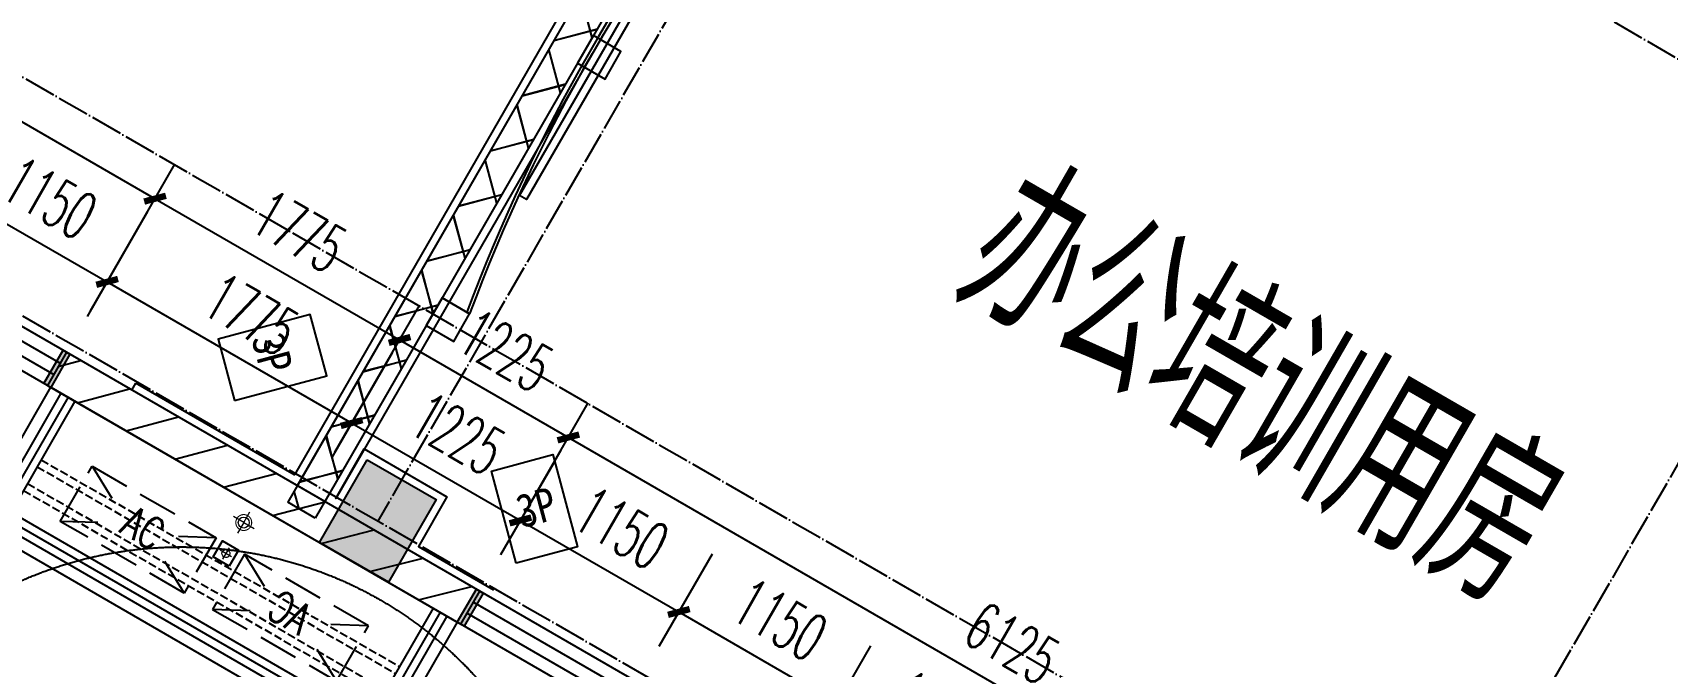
# Model space of a CAD drawing. Header units: millimetres. Extents: x 216654360 to 218309126, y 218099985 to 219647706.
# Drawn here: x 217963966 to 217974242, y 218920971 to 218924951 of the extents above; entities that cross this region are included whole.
import ezdxf
from ezdxf.xclip import XClip

# ---------------------------------------------------------------- set-up
doc = ezdxf.new("R2010")
doc.units = ezdxf.units.MM
doc.header["$LTSCALE"] = 1000
doc.header["$XCLIPFRAME"] = 0
doc.linetypes.add('DASH', pattern=[0.35, 0.25, -0.1])
doc.linetypes.add('DOTE', pattern=[2.4200000000000004, 2, -0.2, 0.02, -0.2])
for name, color, linetype in [('A-ANNO-DIMS', 3, 'Continuous'), ('A-ANNO-DOTE', 1, 'DOTE'), ('A-ANNO-TXT', 7, 'Continuous'), ('A-COLU', 2, 'Continuous'), ('A-FLOR', 91, 'Continuous'), ('A-FLOR-SPCL', 245, 'Continuous'), ('A-FURN', 45, 'Continuous'), ('A-WALL', 2, 'Continuous'), ('A-WALL-PATT', 252, 'Continuous'), ('A-WIND', 161, 'Continuous'), ('F-辅助线', 192, 'Continuous'), ('KTIAO', 21, 'Continuous'), ('PUB_HATCH', 8, 'Continuous'), ('WINDOW', 4, 'Continuous'), ('现状植物', 3, 'Continuous'), ('看线', 142, 'Continuous'), ('空调', 30, 'Continuous')]:
    doc.layers.add(name, color=color, linetype=linetype)
doc.layers.add('p-排水管', color=20, linetype='Continuous', lineweight=5)
doc.styles.add('_TCH_DIM_T3', font='SIMPLEX.shx', dxfattribs={"width": 0.5647058823529413, "bigfont": 'GBCBIG.shx'})
doc.styles.add('A_DIM', font='SIMPLEX', dxfattribs={"width": 0.7, "bigfont": 'HZ'})
doc.styles.add('A_TIT', font='STFANGSO.TTF', dxfattribs={"width": 0.85})
doc.styles.add('HZTXT', font='TXT', dxfattribs={"bigfont": 'HZTXT'})
doc.dimstyles.new('_TCH_ARCH&&100', dxfattribs={"dimtxt": 297.5, "dimasz": 100, "dimexe": 250, "dimexo": 300, "dimgap": 126.25, "dimtad": 1, "dimdec": 0, "dimzin": 0, "dimdsep": 46, "dimtxsty": '_TCH_DIM_T3', "dimblk": 'ARCHTICK', "dimcen": 0.09, "dimclrt": 7, "dimazin": 2, "dimtfac": 1, "dimtdec": 0, "dimtix": 1, "dimtmove": 2, "dimatfit": 3, "dimfxl": 100, "dimtolj": 1, "dimtzin": 0, "dimarcsym": 0})
pattern_1 = [(45, (200, 0), (-200.0002033111466, 200.0002033111467), []), (135, (200, 0), (-200.0002033111467, -200.0002033111466), [])]

# ---------------------------------------------------------------- blocks, each defined once
blk = doc.blocks.new('123sfg')
at = {"color": 3, "linetype": 'Continuous'}
blk.add_circle((-457.9441082782387, -1167.44880581572), 2.499999999999998, dxfattribs=at)
blk = doc.blocks.new('A$C5EDE6A0B')
at = {"layer": 'A-FURN', "color": 251}
for points in [[(0, -400.0000000036089), (0, 0), (400, 0), (399.9999999990687, -400.0000000037398)], [(399.9999999990687, -400.0000000038563), (399.9999999990687, -2.328306436538696e-10), (799.9999999990687, -2.473825588822365e-10), (799.9999999990687, -400.0000000039727)], [(799.9999999990687, -400.0000000039727), (799.9999999990396, -4.656612873077393e-10), (1199.99999999904, -4.802132025361061e-10), (1199.999999999069, -400.0000000042055)], [(1199.999999999069, -400.0000000043219), (1199.999999999069, -6.984919309616089e-10), (1599.999999999069, -7.130438461899757e-10), (1599.99999999904, -400.0000000044092)], [(1599.99999999904, -400.0000000045402), (1599.99999999904, -9.313225746154785e-10), (1999.99999999904, -9.458744898438454e-10), (1999.999999999069, -400.0000000046712)], [(1999.999999999069, -400.0000000046712), (1999.99999999904, -1.178705133497715e-09), (2399.999999999069, -1.178705133497715e-09), (2399.999999998137, -400.000000004904)], [(2399.999999998108, -400.0000000050059), (2399.999999998108, -1.396983861923218e-09), (2799.999999998137, -1.411535777151585e-09), (2799.999999998137, -400.0000000051223)], [(2799.999999998137, -400.0000000052532), (2799.999999998137, -1.644366420805454e-09), (3199.999999998137, -1.658918336033821e-09), (3199.999999998137, -400.0000000053551)], [(3199.999999998137, -400.0000000053551), (3199.999999998108, -1.862645149230957e-09), (3599.999999998137, -1.877197064459324e-09), (3599.999999997206, -400.0000000056025)], [(3599.999999997206, -400.0000000057189), (3599.999999997206, -2.110027708113194e-09), (3999.999999997206, -2.110027708113194e-09), (3999.999999997206, -400.0000000058353)], [(3999.999999997206, -400.0000000058353), (3999.999999997177, -2.342858351767063e-09), (4399.999999997206, -2.342858351767063e-09), (4399.999999997206, -400.0000000060681)], [(4399.999999997206, -400.0000000061846), (4399.999999997206, -2.561137080192566e-09), (4799.999999997206, -2.575688995420933e-09), (4799.999999997206, -400.0000000062864)]]:
    blk.add_lwpolyline(points, close=True, dxfattribs=at)
blk = doc.blocks.new("67agjj'")
at = {"layer": 'PUB_HATCH'}
h = blk.add_hatch(dxfattribs=at)
h.set_pattern_fill('多孔材料', color=256, scale=100, style=0)
h.set_pattern_definition(pattern_1)
h.paths.add_polyline_path([(4937796.550121611, -191755.9127561602), (4937596.550337388, -191555.9127561479), (4937596.542612329, -198716.0312870708), (4937796.542612329, -198716.0315028511)])
at = {"layer": 'A-FURN', "color": 251}
blk.add_line((4937795.942921146, -197120.0489974519), (4937995.942917927, -197120.0885127245), dxfattribs=at)
for points in [[(4937895.903405503, -194320.0489934004), (4937945.903405503, -194320.0489934004), (4937945.903405503, -196320.0489934004), (4937895.903405503, -196320.0489934004)], [(4937796.318770506, -195217.7543741374), (4937796.279255205, -195417.7543700847), (4937996.279251332, -195417.7938853875), (4937996.318766632, -195217.7938894103)], [(4937795.942921146, -197120.0489974519), (4937795.903405844, -197320.0489933998), (4937995.90340197, -197320.0885087015), (4937995.942917272, -197120.0885127247)], [(4939032.66901071, -198330.9245249786), (4938608.404941998, -197906.6604562671), (4938891.247654472, -197623.817743793), (4939315.511723184, -198048.0818125046)]]:
    blk.add_lwpolyline(points, close=True, dxfattribs=at)
for radius, start, end in [(10897.37174121828, 170.4811375720541, 189.4962217498478), (10877.37174121828, 170.463492984633, 189.5138664502206)]:
    blk.add_arc((4948723.703251525, -195322.2080362383), radius, start, end, dxfattribs=at)
at = {"layer": 'A-WALL'}
for p, q in [((4937596.550337388, -191555.9127561479), (4937596.542612329, -198716.0312870708)), ((4937796.550121611, -191755.9127561602), (4937796.542612329, -198716.0315028511)), ((4937796.542612329, -198716.0315028511), (4937596.542612329, -198716.0312870708))]:
    blk.add_line(p, q, dxfattribs=at)
at = {"layer": 'A-WALL', "color": 6}
blk.add_lwpolyline([(4938546.534865214, -191585.9127586209), (4938546.534865214, -192335.9128103111), (4937846.549495839, -192335.9121090239), (4937846.542795743, -198546.0313949566), (4937846.550412892, -198546.0313949566), (4937846.550412892, -198185.9127563676), (4938446.550412892, -198185.9127563676), (4938446.550412892, -198546.0214243335), (4938991.540443263, -198545.912757365)], dxfattribs=at)
at = {"linetype": 'Continuous', "rotation": 180}
blk.add_blockref('A$C5EDE6A0B', (4944596.969240216, -191535.5933836284), dxfattribs=at)
at = {"layer": 'A-ANNO-TXT', "linetype": 'Continuous', "style": 'A_DIM', "width": 0.7}
blk.add_text('办公培训用房', height=1000, dxfattribs=at).set_placement((4940541.754615878, -195525.3609733148))
at = {"layer": 'A-ANNO-TXT', "style": 'A_TIT', "width": 0.85}
blk.add_text('3P', height=209.3023255813954, rotation=45, dxfattribs=at).set_placement((4938954.168598969, -198122.9391004015))
blk = doc.blocks.new('123rty7u778')
at = {"layer": 'PUB_HATCH'}
h = blk.add_hatch(dxfattribs=at)
h.set_pattern_fill('多孔材料', color=256, scale=100, style=0)
h.set_pattern_definition(pattern_1)
h.paths.add_polyline_path([(4947646.550523447, -191555.9127568017), (4947446.550302394, -191755.9127567887), (4947446.542741804, -198596.0312844279), (4947646.542741804, -198596.0315054939)])
at = {"layer": 'A-FURN', "color": 251}
blk.add_lwpolyline([(4946838.335271322, -198330.9245249795), (4947262.599340035, -197906.6604562671), (4946979.75662756, -197623.817743793), (4946555.492558847, -198048.0818125055)], close=True, dxfattribs=at)
at = {"layer": 'A-WALL'}
for p, q in [((4947646.550523447, -191555.9127568017), (4947646.542741804, -198596.0315054939)), ((4947446.550302394, -191755.9127567887), (4947446.542741804, -198596.0312844279)), ((4947646.542741804, -198596.0315054939), (4947446.542741804, -198596.0312844279))]:
    blk.add_line(p, q, dxfattribs=at)
at = {"layer": 'A-WALL', "color": 6}
blk.add_line((4946246.550412927, -198595.9127563576), (4946246.550412927, -198546.0313949608), dxfattribs=at)
blk.add_lwpolyline([(4947371.550358985, -191805.9127569969), (4947396.550251088, -191805.9127839694), (4947396.542795748, -198546.0313949597), (4946246.550412927, -198546.0313949608)], dxfattribs=at)
at = {"layer": 'A-ANNO-TXT', "style": 'A_TIT', "width": 0.85}
blk.add_text('3P', height=209.3023255813954, rotation=315, dxfattribs=at).set_placement((4946734.23619514, -197940.3396124775))
blk = doc.blocks.new('A$Cbd128c3d')
at = {"layer": 'A-COLU'}
h = blk.add_hatch(color=256, dxfattribs=at)
h.dxf.hatch_style = 1
h.paths.add_polyline_path([(3599.999999999942, -240), (4099.999999999942, -240), (4099.999999999942, -840), (3599.999999999942, -840)])
blk.add_lwpolyline([(3599.999999999942, -240), (4099.999999999942, -240), (4099.999999999942, -840), (3599.999999999942, -840)], close=True, dxfattribs=at)
blk = doc.blocks.new('2929sk')
at = {"layer": 'A-ANNO-DOTE', "ltscale": 0.1}
for p, q in [((-16719.25256192591, -79972.76195832115), (-76058.12968132086, -79972.76195832127)), ((-75808.41759934928, -98506.28522877564), (-75808.41759934928, -79972.76195832127)), ((-68908.41759934928, -98506.28522877558), (-68908.41759934928, -79972.7619583212)), ((-16719.25256192591, -81272.76195832115), (-77371.81503087282, -81272.76195832127)), ((-16719.25256192591, -86572.76195832115), (-75808.41759934928, -86572.76195832127))]:
    blk.add_line(p, q, dxfattribs=at)
at = {"rotation": 180}
blk.add_blockref('A$Cbd128c3d', (-65058.41759934928, -80512.7619061697), dxfattribs=at)
blk = doc.blocks.new('$WINLIB2D$00000001')
at = {"color": 0}
for points in [[(-0.4999999999999964, 0.5000000000000142), (-0.4999999999999964, -0.4999999999999858)], [(-0.4999999999999964, 0.5000000000000142), (0.5000000000000036, 0.5000000000000142)], [(0.5000000000000036, -0.4999999999999858), (0.5000000000000036, 0.5000000000000142)], [(0.5000000000000036, 0.1666666666666714), (-0.4999999999999964, 0.1666666666666714)], [(0.5000000000000036, -0.1666666666666572), (-0.4999999999999964, -0.1666666666666572)], [(-0.4999999999999964, -0.4999999999999858), (0.5000000000000036, -0.4999999999999858)]]:
    blk.add_lwpolyline(points, dxfattribs=at)
blk = doc.blocks.new('yrtggerr')
at = {"layer": 'PUB_HATCH'}
h = blk.add_hatch(dxfattribs=at)
h.set_pattern_fill('普通砖', color=256, scale=100, style=0)
h.set_pattern_definition([(45, (0, 179.51135), (-176.776766007315, 176.776766007315), [])])
h.paths.add_polyline_path([(6116520.696247355, 26731.52238957298), (6113520.8351552, 26731.52238957298), (6113520.8351552, 26491.52238957327), (6116520.696247355, 26491.52238957327)])
at = {"layer": 'A-WALL'}
for p, q in [((6116520.696247355, 26731.52238957298), (6113520.8351552, 26731.52238957298)), ((6113520.8351552, 26731.52238957298), (6113520.8351552, 26491.52238957327)), ((6116520.696247355, 26491.52238957327), (6116520.696247355, 26731.52238957298)), ((6113520.8351552, 26491.52238957327), (6116520.696247355, 26491.52238957327))]:
    blk.add_line(p, q, dxfattribs=at)
at = {"layer": 'A-WIND', "xscale": 2300, "yscale": -240, "zscale": 2300, "rotation": 180}
for p in [(6112370.835155213, 26611.52238957305), (6117670.696247355, 26611.52238957305)]:
    blk.add_blockref('$WINLIB2D$00000001', p, dxfattribs=at)
blk = doc.blocks.new('13afrt5y')
h = blk.add_hatch(color=251)
h.dxf.hatch_style = 1
h.paths.add_polyline_path([(6076795.844556821, 26731.64101954136), (6076845.844556821, 26731.64101954136), (6076845.844556821, 26491.64101954136), (6076795.844556821, 26491.64101954136)])
at = {"layer": 'WINDOW'}
blk.add_lwpolyline([(6076795.844556821, 26731.64101954136), (6076845.844556821, 26731.64101954136), (6076845.844556821, 26491.64101954136), (6076795.844556821, 26491.64101954136)], close=True, dxfattribs=at)
blk = doc.blocks.new('424e523234')
at = {"layer": 'KTIAO', "linetype": 'DASH'}
for p, q in [((89815.48802393419, -4159702.882344385), (90024.17250895745, -4159814.180736397)), ((90715.48802393419, -4159702.882344385), (90507.55753390177, -4159813.778605735)), ((90024.17250895745, -4159991.583952372), (89815.48802393419, -4160102.882344385)), ((90507.55753390177, -4159991.986083034), (90715.48802393419, -4160102.882344385))]:
    blk.add_line(p, q, dxfattribs=at)
blk.add_lwpolyline([(89815.48802393419, -4159702.882344385), (90715.48802393419, -4159702.882344385), (90715.48802393419, -4160102.882344385), (89815.48802393419, -4160102.882344385)], close=True, dxfattribs=at)
at = {"layer": '空调', "color": 7, "style": 'HZTXT', "width": 0.75}
blk.add_text('AC', height=198, dxfattribs=at).set_placement((90162.89897440618, -4159976.550303085))
blk = doc.blocks.new('uh24h')
at = {"layer": 'F-辅助线'}
blk.add_lwpolyline([(0, 0), (350, 0), (350, 350), (0, 350)], close=True, dxfattribs=at)
at = {"layer": 'p-排水管'}
for points in [[(50, 175), (300, 175)], [(175, 300), (175, 50)]]:
    blk.add_lwpolyline(points, dxfattribs=at)
blk.add_lwpolyline([(100, 175, 0.9999999999999999), (250, 175, 0.9999999999999999), (100, 175, 1)], format="xyb", dxfattribs=at)
blk = doc.blocks.new('A$C1B26468D')
at = {"layer": 'p-排水管'}
for points in [[(0, 0), (-116.224467145279, 0)], [(0, 0), (0, 112.052467869129)], [(0, 0), (116.224467145279, 0)], [(0, 0), (0, -112.052467869129)]]:
    blk.add_lwpolyline(points, dxfattribs=at)
at = {"layer": 'p-排水管', "color": 1, "ltscale": 0.4, "const_width": 10}
blk.add_lwpolyline([(-75, 0, 2.414213562373095), (0, 75, 0.4142135623730951)], format="xyb", close=True, dxfattribs=at)
at = {"layer": 'p-排水管'}
blk.add_circle((0, 0), 51.71389266569167, dxfattribs=at)
blk = doc.blocks.new('123saa')
at = {"layer": '看线', "ltscale": 0.4, "xscale": 0.6666666666666666, "yscale": 0.6666666666666666, "zscale": 0.6666666666666666}
blk.add_blockref('A$C1B26468D', (6115536.425730522, -199015.8200859936), dxfattribs=at)
blk = doc.blocks.new('gretrnhthreygthrhnfehtryre')
at = {"layer": 'A-FLOR'}
for points in [[(-12155.79082276486, -352003.6080709029), (-12155.79082276579, -352986.775083172), (-15105.82875696477, -352986.1834913929), (-15105.82875696383, -352003.0164791238)], [(-12230.79082276486, -352003.5930306274), (-12230.79082276579, -352911.7600413884), (-15030.82875696477, -352911.1985301604), (-15030.82875696383, -352003.0315193994)]]:
    blk.add_lwpolyline(points, close=True, dxfattribs=at)
at = {"layer": 'A-FLOR', "color": 40, "true_color": 0xf8d731}
for points in [[(-14980.8349312935, -352003.370436087), (-14980.79845587164, -352857.3874127234)], [(-14930.83493133914, -352003.3683005662), (-14930.79845591728, -352857.3852772025)], [(-12330.78162291739, -352003.0182022506), (-12330.78162291739, -352857.8971559919)], [(-12280.78162291739, -352003.0182022506), (-12280.78162291739, -352857.8971559919)], [(-14980.82875696477, -352857.4081651944), (-12280.78162291739, -352857.8971559919)], [(-14930.80059001502, -352807.4186006735), (-12330.78162291739, -352807.8867242128)]]:
    blk.add_lwpolyline(points, dxfattribs=at)
at = {"layer": 'A-FLOR', "color": 40, "linetype": 'DASH', "ltscale": 0.2, "true_color": 0xf8d731}
for points in [[(-14930.81680932548, -352427.6679100044), (-12330.78162291739, -352426.6712868261)], [(-14930.81467380468, -352477.6679131261), (-12330.78162291739, -352476.671290799)], [(-14930.80944614485, -352600.0656818923), (-12330.78162291739, -352599.1711231374)], [(-14930.80731062405, -352650.065685014), (-12330.78162291739, -352649.1711271104)]]:
    blk.add_lwpolyline(points, dxfattribs=at)
at = {"layer": 'A-ANNO-TXT', "xscale": -0.3333333333333333, "yscale": 0.3333333333333333, "zscale": 0.3333333333333333}
blk.add_blockref('uh24h', (-13572.84617512207, -352415.9154797405), dxfattribs=at)
at = {"layer": 'A-WALL-PATT', "rotation": 90}
blk.add_blockref('123saa', (-212646.99959445, -6467669.007876929), dxfattribs=at)
at = {"layer": '空调'}
blk.add_blockref('424e523234', (-104449.3034959985, 3807399.953541512), dxfattribs=at)
at = {"layer": '空调', "xscale": -1}
blk.add_blockref('424e523234', (77187.68391626608, 3807399.953541512), dxfattribs=at)
blk = doc.blocks.new('_ArchTick')
at = {"color": 0, "linetype": 'ByBlock', "const_width": 0.4}
blk.add_lwpolyline([(-0.5, -0.5), (0.5, 0.5)], dxfattribs=at)
blk = doc.blocks.new('*D583')
at = {"layer": 'A-ANNO-DIMS', "color": 0, "lineweight": -2, "transparency": 16777216}
for p, q in [((6112370.948397356, 27750.98987498062), (6112371.235582594, 26991.71640236652)), ((6113520.948955311, 27751.42484761584), (6113521.236140548, 26992.15137500175)), ((6112371.141023378, 27241.71638448363), (6113521.141581332, 27242.15135711886))]:
    blk.add_line(p, q, dxfattribs=at)
at = {"layer": 'Defpoints', "color": 0, "transparency": 16777216}
for p in [(6112370.834926297, 28050.98985352115), (6113520.835484251, 28051.42482615637), (6113521.141581332, 27242.15135711886)]:
    blk.add_point(p, dxfattribs=at)
at = {"layer": 'A-ANNO-DIMS', "color": 0, "lineweight": -2, "transparency": 16777216, "xscale": 100, "yscale": 100, "zscale": 100}
for p, rotation in [((6112371.141023378, 27241.71638448363), 180.0216713764538), ((6113521.141581332, 27242.15135711886), 0.02167137645378838)]:
    blk.add_blockref('_ArchTick', p, dxfattribs=dict(at, rotation=rotation))
at = {"layer": 'A-ANNO-DIMS', "color": 7, "transparency": 16777216, "insert": (6112946.037287218, 27516.93385113006), "char_height": 297.5, "attachment_point": 5, "rotation": 0.02167137645378838, "style": '_TCH_DIM_T3'}
blk.add_mtext('\\A1;1150', dxfattribs=at)
blk = doc.blocks.new('*D584')
at = {"layer": 'A-ANNO-DIMS', "color": 0, "lineweight": -2, "transparency": 16777216}
for p, q in [((6113520.948955311, 27751.42484761585), (6113521.236140548, 26992.15137500175)), ((6115295.512805462, 27752.09605312869), (6115295.7999907, 26992.8225805146)), ((6113521.141581332, 27242.15135711886), (6115295.705431484, 27242.82256263171))]:
    blk.add_line(p, q, dxfattribs=at)
at = {"layer": 'Defpoints', "color": 0, "transparency": 16777216}
for p in [(6113520.835484251, 28051.42482615638), (6115295.399334403, 28052.09603166922), (6115295.705431484, 27242.82256263171)]:
    blk.add_point(p, dxfattribs=at)
at = {"layer": 'A-ANNO-DIMS', "color": 0, "lineweight": -2, "transparency": 16777216, "xscale": 100, "yscale": 100, "zscale": 100}
for p, rotation in [((6113521.141581332, 27242.15135711886), 180.0216713764539), ((6115295.705431484, 27242.82256263171), 0.02167137645394105)]:
    blk.add_blockref('_ArchTick', p, dxfattribs=dict(at, rotation=rotation))
at = {"layer": 'A-ANNO-DIMS', "color": 7, "transparency": 16777216, "insert": (6114408.319491271, 27517.4869402041), "char_height": 297.5, "attachment_point": 5, "rotation": 0.02167137645394105, "style": '_TCH_DIM_T3'}
blk.add_mtext('\\A1;1775', dxfattribs=at)
blk = doc.blocks.new('*D585')
at = {"layer": 'A-ANNO-DIMS', "color": 0, "lineweight": -2, "transparency": 16777216}
for p, q in [((6115295.512805462, 27752.09605312869), (6115295.7999907, 26992.82258051459)), ((6116520.310053522, 27752.55931663141), (6116520.59723876, 26993.28584401731)), ((6115295.705431484, 27242.8225626317), (6116520.502679544, 27243.28582613442))]:
    blk.add_line(p, q, dxfattribs=at)
at = {"layer": 'Defpoints', "color": 0, "transparency": 16777216}
for p in [(6115295.399334403, 28052.09603166922), (6116520.196582463, 28052.55929517194), (6116520.502679544, 27243.28582613442)]:
    blk.add_point(p, dxfattribs=at)
at = {"layer": 'A-ANNO-DIMS', "color": 0, "lineweight": -2, "transparency": 16777216, "xscale": 100, "yscale": 100, "zscale": 100}
for p, rotation in [((6115295.705431484, 27242.8225626317), 180.021671376454), ((6116520.502679544, 27243.28582613442), 0.0216713764539665)]:
    blk.add_blockref('_ArchTick', p, dxfattribs=dict(at, rotation=rotation))
at = {"layer": 'A-ANNO-DIMS', "color": 7, "transparency": 16777216, "insert": (6115908.000040377, 27518.05417471188), "char_height": 297.5, "attachment_point": 5, "rotation": 0.0216713764539665, "style": '_TCH_DIM_T3'}
blk.add_mtext('\\A1;1225', dxfattribs=at)
blk = doc.blocks.new('*D587')
at = {"layer": 'A-ANNO-DIMS', "color": 0, "lineweight": -2, "transparency": 16777216}
for p, q in [((6116520.920748457, 27031.64091268637), (6116520.921924233, 28095.37501099518)), ((6122645.843657328, 27031.63414263589), (6122645.844833103, 28095.36824094471)), ((6116520.921647901, 27845.37501099534), (6122645.844556771, 27845.36824094486))]:
    blk.add_line(p, q, dxfattribs=at)
at = {"layer": 'Defpoints', "color": 0, "transparency": 16777216}
for p in [(6122645.844556771, 27845.36824094486), (6116520.920416859, 26731.64091268655), (6122645.843325729, 26731.63414263607)]:
    blk.add_point(p, dxfattribs=at)
at = {"layer": 'A-ANNO-DIMS', "color": 0, "lineweight": -2, "transparency": 16777216, "xscale": 100, "yscale": 100, "zscale": 100}
for p, rotation in [((6116520.921647901, 27845.37501099534), 179.9999366693548), ((6122645.844556771, 27845.36824094486), 359.9999366693548)]:
    blk.add_blockref('_ArchTick', p, dxfattribs=dict(at, rotation=rotation))
at = {"layer": 'A-ANNO-DIMS', "color": 7, "transparency": 16777216, "insert": (6119583.383406301, 28120.37162596993), "char_height": 297.5, "attachment_point": 5, "rotation": 359.9999366693548, "style": '_TCH_DIM_T3'}
blk.add_mtext('\\A1;6125', dxfattribs=at)
blk = doc.blocks.new('*D588')
at = {"layer": 'A-ANNO-DIMS', "color": 0, "lineweight": -2, "transparency": 16777216}
for p, q in [((6115295.836052692, 27031.64226680712), (6115295.837228467, 28095.37636511594)), ((6116520.920748457, 27031.64091268637), (6116520.921924233, 28095.37501099518)), ((6115295.836952135, 27845.3763651161), (6116520.921647901, 27845.37501099534))]:
    blk.add_line(p, q, dxfattribs=at)
at = {"layer": 'Defpoints', "color": 0, "transparency": 16777216}
for p in [(6116520.921647901, 27845.37501099534), (6115295.835721093, 26731.64226680731), (6116520.920416859, 26731.64091268655)]:
    blk.add_point(p, dxfattribs=at)
at = {"layer": 'A-ANNO-DIMS', "color": 0, "lineweight": -2, "transparency": 16777216, "xscale": 100, "yscale": 100, "zscale": 100}
for p, rotation in [((6115295.836952135, 27845.3763651161), 179.9999366693546), ((6116520.921647901, 27845.37501099534), 359.9999366693546)]:
    blk.add_blockref('_ArchTick', p, dxfattribs=dict(at, rotation=rotation))
at = {"layer": 'A-ANNO-DIMS', "color": 7, "transparency": 16777216, "insert": (6115908.379603984, 28120.37568805555), "char_height": 297.5, "attachment_point": 5, "rotation": 359.9999366693546, "style": '_TCH_DIM_T3'}
blk.add_mtext('\\A1;1225', dxfattribs=at)
blk = doc.blocks.new('*D589')
at = {"layer": 'A-ANNO-DIMS', "color": 0, "lineweight": -2, "transparency": 16777216}
for p, q in [((6113520.834651212, 27031.64422876636), (6113520.835826987, 28095.37832707518)), ((6115295.836052692, 27031.64226680712), (6115295.837228468, 28095.37636511595)), ((6113520.835550656, 27845.37832707534), (6115295.836952136, 27845.3763651161))]:
    blk.add_line(p, q, dxfattribs=at)
at = {"layer": 'Defpoints', "color": 0, "transparency": 16777216}
for p in [(6115295.836952136, 27845.3763651161), (6113520.834319614, 26731.64422876654), (6115295.835721094, 26731.64226680731)]:
    blk.add_point(p, dxfattribs=at)
at = {"layer": 'A-ANNO-DIMS', "color": 0, "lineweight": -2, "transparency": 16777216, "xscale": 100, "yscale": 100, "zscale": 100}
for p, rotation in [((6113520.835550656, 27845.37832707534), 179.9999366693548), ((6115295.836952136, 27845.3763651161), 359.9999366693548)]:
    blk.add_blockref('_ArchTick', p, dxfattribs=dict(at, rotation=rotation))
at = {"layer": 'A-ANNO-DIMS', "color": 7, "transparency": 16777216, "insert": (6114408.336555361, 28120.37734609555), "char_height": 297.5, "attachment_point": 5, "rotation": 359.9999366693548, "style": '_TCH_DIM_T3'}
blk.add_mtext('\\A1;1775', dxfattribs=at)
blk = doc.blocks.new('*D590')
at = {"layer": 'A-ANNO-DIMS', "color": 0, "lineweight": -2, "transparency": 16777216}
for p, q in [((6107020.873125625, 27031.65141335763), (6107020.8743014, 28095.38551166646)), ((6113520.834651212, 27031.64422876637), (6113520.835826987, 28095.37832707518)), ((6107020.874025068, 27845.38551166661), (6113520.835550656, 27845.37832707534))]:
    blk.add_line(p, q, dxfattribs=at)
at = {"layer": 'Defpoints', "color": 0, "transparency": 16777216}
for p in [(6113520.835550656, 27845.37832707534), (6107020.872794027, 26731.65141335782), (6113520.834319614, 26731.64422876655)]:
    blk.add_point(p, dxfattribs=at)
at = {"layer": 'A-ANNO-DIMS', "color": 0, "lineweight": -2, "transparency": 16777216, "xscale": 100, "yscale": 100, "zscale": 100}
for p, rotation in [((6107020.874025068, 27845.38551166661), 179.9999366693548), ((6113520.835550656, 27845.37832707534), 359.9999366693548)]:
    blk.add_blockref('_ArchTick', p, dxfattribs=dict(at, rotation=rotation))
at = {"layer": 'A-ANNO-DIMS', "color": 7, "transparency": 16777216, "insert": (6110270.855091827, 28120.3819193708), "char_height": 297.5, "attachment_point": 5, "rotation": 359.9999366693548, "style": '_TCH_DIM_T3'}
blk.add_mtext('\\A1;6500', dxfattribs=at)
blk = doc.blocks.new('*D604')
at = {"layer": 'A-ANNO-DIMS', "color": 0, "lineweight": -2, "transparency": 16777216}
for p, q in [((6116520.365444719, 27661.9811337337), (6116520.365444719, 26993.28577422714)), ((6117670.365444719, 27661.9811337337), (6117670.365444719, 26993.28577422714)), ((6116520.365444719, 27243.28577422714), (6117670.365444719, 27243.28577422714))]:
    blk.add_line(p, q, dxfattribs=at)
at = {"layer": 'Defpoints', "color": 0, "transparency": 16777216}
for p in [(6116520.365444719, 27961.9811337337), (6117670.365444719, 27961.9811337337), (6117670.365444719, 27243.28577422714)]:
    blk.add_point(p, dxfattribs=at)
at = {"layer": 'A-ANNO-DIMS', "color": 0, "lineweight": -2, "transparency": 16777216, "xscale": 100, "yscale": 100, "zscale": 100, "rotation": 180}
blk.add_blockref('_ArchTick', (6116520.365444719, 27243.28577422714), dxfattribs=at)
at = {"layer": 'A-ANNO-DIMS', "color": 0, "lineweight": -2, "transparency": 16777216, "xscale": 100, "yscale": 100, "zscale": 100}
blk.add_blockref('_ArchTick', (6117670.365444719, 27243.28577422714), dxfattribs=at)
at = {"layer": 'A-ANNO-DIMS', "color": 7, "transparency": 16777216, "insert": (6117095.365444719, 27518.28577422714), "char_height": 297.5, "attachment_point": 5, "style": '_TCH_DIM_T3'}
blk.add_mtext('\\A1;1150', dxfattribs=at)
blk = doc.blocks.new('*D605')
at = {"layer": 'A-ANNO-DIMS', "color": 0, "lineweight": -2, "transparency": 16777216}
for p, q in [((6117670.365444719, 27661.9811337337), (6117670.365444719, 26993.28577422714)), ((6118820.365444719, 27661.9811337337), (6118820.365444719, 26993.28577422714)), ((6117670.365444719, 27243.28577422714), (6118820.365444719, 27243.28577422714))]:
    blk.add_line(p, q, dxfattribs=at)
at = {"layer": 'Defpoints', "color": 0, "transparency": 16777216}
for p in [(6117670.365444719, 27961.9811337337), (6118820.365444719, 27961.9811337337), (6118820.365444719, 27243.28577422714)]:
    blk.add_point(p, dxfattribs=at)
at = {"layer": 'A-ANNO-DIMS', "color": 0, "lineweight": -2, "transparency": 16777216, "xscale": 100, "yscale": 100, "zscale": 100, "rotation": 180}
blk.add_blockref('_ArchTick', (6117670.365444719, 27243.28577422714), dxfattribs=at)
at = {"layer": 'A-ANNO-DIMS', "color": 0, "lineweight": -2, "transparency": 16777216, "xscale": 100, "yscale": 100, "zscale": 100}
blk.add_blockref('_ArchTick', (6118820.365444719, 27243.28577422714), dxfattribs=at)
at = {"layer": 'A-ANNO-DIMS', "color": 7, "transparency": 16777216, "insert": (6118245.365444719, 27518.28577422714), "char_height": 297.5, "attachment_point": 5, "style": '_TCH_DIM_T3'}
blk.add_mtext('\\A1;1150', dxfattribs=at)
blk = doc.blocks.new('*D606')
at = {"layer": 'A-ANNO-DIMS', "color": 0, "lineweight": -2, "transparency": 16777216}
for p, q in [((6118820.365444719, 27661.9811337337), (6118820.365444719, 26993.28577422714)), ((6119970.365444719, 27661.9811337337), (6119970.365444719, 26993.28577422714)), ((6118820.365444719, 27243.28577422714), (6119970.365444719, 27243.28577422714))]:
    blk.add_line(p, q, dxfattribs=at)
at = {"layer": 'Defpoints', "color": 0, "transparency": 16777216}
for p in [(6118820.365444719, 27961.9811337337), (6119970.365444719, 27961.9811337337), (6119970.365444719, 27243.28577422714)]:
    blk.add_point(p, dxfattribs=at)
at = {"layer": 'A-ANNO-DIMS', "color": 0, "lineweight": -2, "transparency": 16777216, "xscale": 100, "yscale": 100, "zscale": 100, "rotation": 180}
blk.add_blockref('_ArchTick', (6118820.365444719, 27243.28577422714), dxfattribs=at)
at = {"layer": 'A-ANNO-DIMS', "color": 0, "lineweight": -2, "transparency": 16777216, "xscale": 100, "yscale": 100, "zscale": 100}
blk.add_blockref('_ArchTick', (6119970.365444719, 27243.28577422714), dxfattribs=at)
at = {"layer": 'A-ANNO-DIMS', "color": 7, "transparency": 16777216, "insert": (6119395.365444719, 27518.28577422714), "char_height": 297.5, "attachment_point": 5, "style": '_TCH_DIM_T3'}
blk.add_mtext('\\A1;1150', dxfattribs=at)
blk = doc.blocks.new('div111')
blk.add_blockref('gretrnhthreygthrhnfehtryre', (6128651.664241217, 378494.9623797643))
at = {"layer": 'WINDOW'}
for p in [(36699.99092743266, -0.1186492830747738), (39700.07702481188, -0.0001068560814019293)]:
    blk.add_blockref('13afrt5y', p, dxfattribs=at)
at = {"layer": 'A-ANNO-DIMS'}
for p1, p2, distance, picture, middle in [((6107020.872794027, 26731.65141335782), (6113520.834319614, 26731.64422876654), 1113.73409830948, '*D590', (6110270.855091827, 28120.3819193708)), ((6113520.834319614, 26731.64422876654), (6115295.835721093, 26731.64226680731), 1113.7340983094693, '*D589', (6114408.336555361, 28120.37734609555)), ((6115295.835721093, 26731.64226680731), (6116520.920416859, 26731.64091268655), 1113.7340983094691, '*D588', (6115908.379603984, 28120.37568805555)), ((6116520.920416859, 26731.64091268655), (6122645.843325729, 26731.63414263607), 1113.7340983094691, '*D587', (6119583.383406301, 28120.37162596993)), ((6112370.834926298, 28050.98985352115), (6113520.835484251, 28051.42482615637), -809.2735269261133, '*D583', (6112946.037287218, 27516.93385113006)), ((6113520.835484251, 28051.42482615637), (6115295.399334403, 28052.09603166922), -809.273526926113, '*D584', (6114408.319491271, 27517.4869402041)), ((6115295.399334403, 28052.09603166922), (6116520.196582463, 28052.55929517194), -809.2735269261241, '*D585', (6115908.000040377, 27518.05417471188)), ((6116520.365444719, 27961.9811337337), (6117670.365444719, 27961.9811337337), -718.6953595065606, '*D604', (6117095.365444719, 27518.28577422714)), ((6117670.365444719, 27961.9811337337), (6118820.365444719, 27961.9811337337), -718.6953595065606, '*D605', (6118245.365444719, 27518.28577422714)), ((6118820.365444719, 27961.9811337337), (6119970.365444719, 27961.9811337337), -718.6953595065606, '*D606', (6119395.365444719, 27518.28577422714))]:
    dim = blk.add_aligned_dim(p1=p1, p2=p2, distance=distance, dimstyle='_TCH_ARCH&&100', dxfattribs=at)
    dim.commit()
    dim.dimension.update_dxf_attribs({"geometry": picture, "text_midpoint": middle})
blk = doc.blocks.new('A$C04836B57')
at = {"color": 2}
for name, p in [('123rty7u778', (-4998129.812432508, 165844.8978267414)), ("67agjj'", (-4988279.812432501, 165844.8978267414))]:
    blk.add_blockref(name, p, dxfattribs=at)
blk.add_blockref('yrtggerr', (-6165879.106576437, -59482.65594915766))
at = {"layer": 'A-ANNO-DOTE'}
ref = blk.add_blockref('123sfg', (408074.6474547908, 1131835.749373674), dxfattribs=dict(at, xscale=1000, yscale=1000, zscale=1000))
XClip(ref).set_block_clipping_path([(-527.116253690554, -1244.4995262616217), (-408.074574071597, -1131.8357493736744)])
at = {"layer": 'A-FLOR'}
blk.add_blockref('div111', (-6165879.106576437, -59482.65594915766), dxfattribs=at)
at = {"layer": 'A-FLOR-SPCL', "rotation": 180}
blk.add_blockref('2929sk', (-119041.6796189575, -112663.7768879475), dxfattribs=at)

msp = doc.modelspace()

# ---------------------------------------------------------------- block references
at = {"layer": '现状植物', "rotation": 330.0099772030858}
msp.add_blockref('A$C04836B57', (218025897.187641, 218925138.5110827), dxfattribs=at)

doc.saveas('drawing.dxf')
